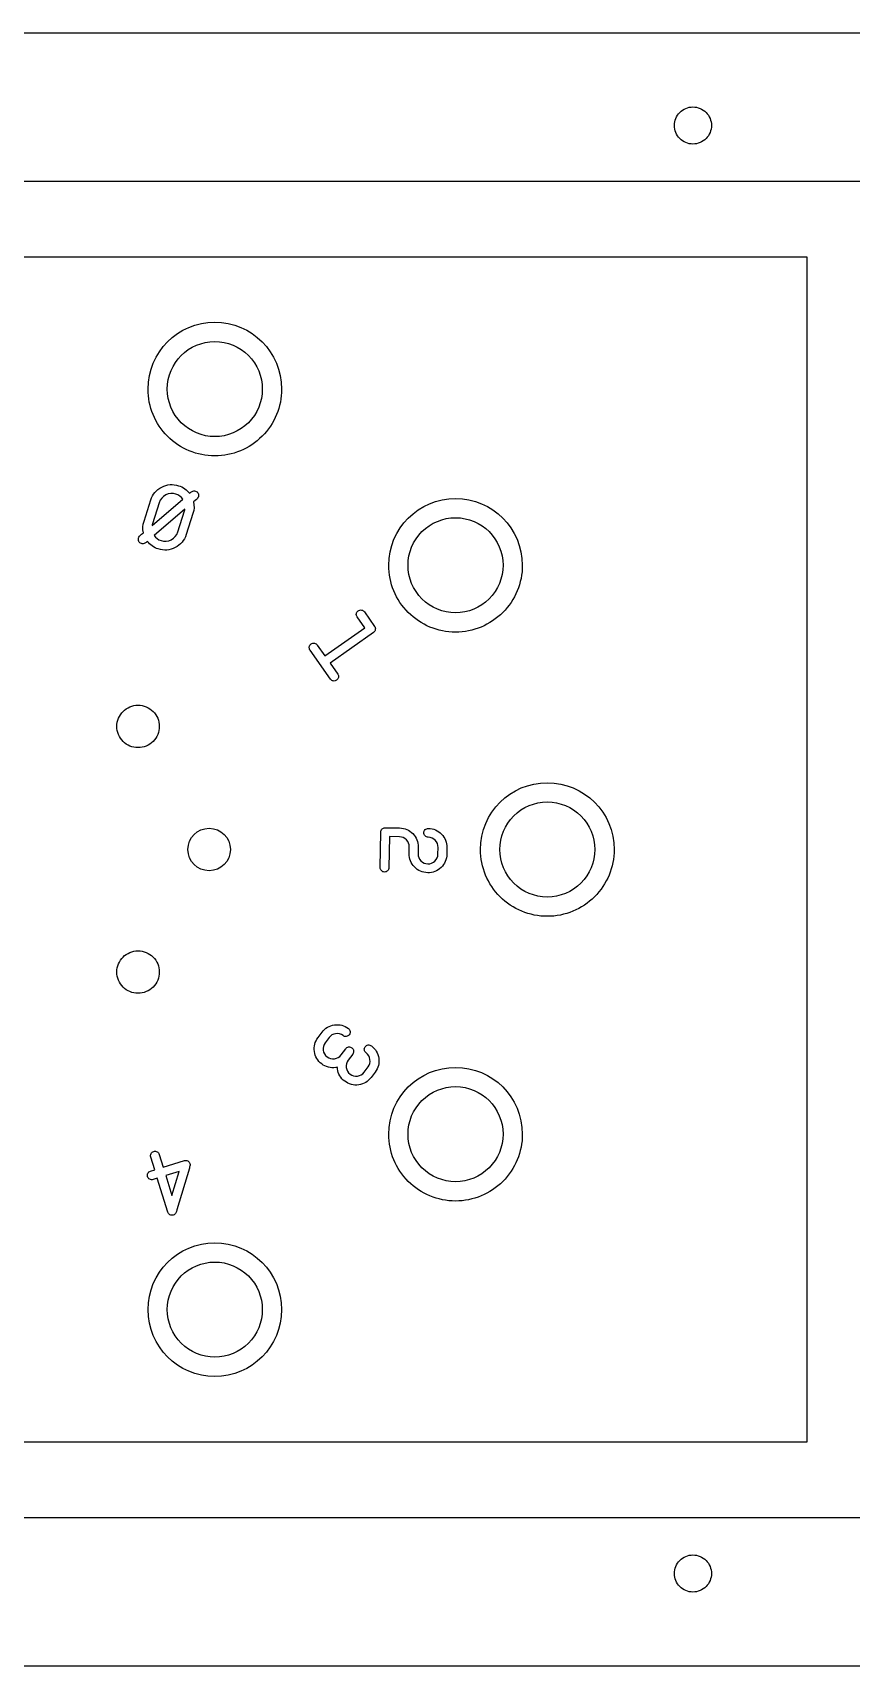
# Model space of a CAD drawing. Extents: x 0.5 to 46.5, y 0.5 to 6.
# Drawn here: x 9.94 to 12.69, y 0.51 to 6 of the extents above; entities that cross this region are included whole.
import ezdxf

# ---------------------------------------------------------------- set-up
doc = ezdxf.new("R2010")
doc.units = 0
doc.layers.add('Layer_1', color=7, linetype='CONTINUOUS')

msp = doc.modelspace()

# ---------------------------------------------------------------- linework, layer by layer
at = {"layer": 'Layer_1', "color": 7}
for p, q in [((0.505, 6.005), (46.505001, 6.005)), ((12.223749, 5.6925), (12.223749, 5.6925)), ((1.754999, 5.505), (45.255002, 5.505)), ((7.554999, 5.249931), (12.544862, 5.249931)), ((12.544862, 5.249931), (12.544862, 1.260068)), ((10.711012, 4.805136), (10.711012, 4.805136)), ((10.776012, 4.805136), (10.776012, 4.805136)), ((11.521723, 4.211952), (11.521723, 4.211952)), ((11.586723, 4.211952), (11.586723, 4.211952)), ((10.363968, 3.669321), (10.363968, 3.669321)), ((10.603274, 3.255), (10.603274, 3.255)), ((11.830839, 3.255), (11.830839, 3.255)), ((11.895839, 3.255), (11.895839, 3.255)), ((10.363968, 2.842422), (10.363968, 2.842422)), ((11.521723, 2.296574), (11.521723, 2.296574)), ((11.586723, 2.296574), (11.586723, 2.296574)), ((10.711012, 1.705994), (10.711012, 1.705994)), ((10.776012, 1.705994), (10.776012, 1.705994)), ((12.544862, 1.260068), (7.554999, 1.260068)), ((45.255002, 1.005), (1.754999, 1.005)), ((12.223749, 0.817501), (12.223749, 0.817501)), ((46.505001, 0.505), (0.505, 0.505))]:
    msp.add_line(p, q, dxfattribs=at)
at = {"layer": 'Layer_1', "color": 3}
for p, q in [((10.312474, 4.360637), (10.3353, 4.431658)), ((10.339477, 4.34616), (10.442942, 4.434515)), ((10.363709, 4.422527), (10.340882, 4.351507)), ((10.450338, 4.400482), (10.346874, 4.312126)), ((10.485356, 4.430442), (10.479279, 4.425187)), ((10.339477, 4.34616), (10.339477, 4.34616)), ((10.426106, 4.324115), (10.448933, 4.395135)), ((10.477341, 4.386004), (10.454515, 4.314984)), ((10.304459, 4.316199), (10.310537, 4.321455)), ((11.056095, 4.001271), (11.0303, 4.037849)), ((11.054686, 4.055046), (11.089079, 4.006274)), ((10.921973, 3.906689), (11.056095, 4.001271)), ((11.085485, 3.985483), (10.93917, 3.882304)), ((10.940579, 3.828528), (10.871793, 3.926072)), ((10.896179, 3.943268), (10.921973, 3.906689)), ((10.93917, 3.882304), (10.964965, 3.845725)), ((11.107798, 3.194282), (11.109694, 3.313624)), ((11.124849, 3.328305), (11.173332, 3.327535)), ((11.139293, 3.298232), (11.137633, 3.193808)), ((11.172858, 3.297699), (11.139293, 3.298232)), ((11.205535, 3.241224), (11.20589, 3.263601)), ((11.235725, 3.263126), (11.23537, 3.24075)), ((11.3025, 3.239683), (11.302856, 3.262059)), ((11.332691, 3.261585), (11.332336, 3.239209)), ((11.00082, 2.652298), (11.000821, 2.652298)), ((10.898575, 2.621863), (10.91203, 2.639747)), ((10.935875, 2.621808), (10.922421, 2.603925)), ((10.976073, 2.563562), (10.991769, 2.584427)), ((11.015614, 2.566488), (10.999918, 2.545624)), ((11.053569, 2.505261), (11.067024, 2.523145)), ((11.090869, 2.505207), (11.077415, 2.487323)), ((10.348605, 2.176813), (10.335477, 2.219603)), ((10.364004, 2.228356), (10.377132, 2.185565)), ((10.377132, 2.185565), (10.448449, 2.207445)), ((10.334341, 2.172437), (10.348605, 2.176813)), ((10.357357, 2.148286), (10.343093, 2.14391)), ((10.392365, 2.034178), (10.357357, 2.148286)), ((10.430529, 2.170735), (10.385884, 2.157038)), ((10.385884, 2.157038), (10.406451, 2.089999)), ((10.406451, 2.089999), (10.430529, 2.170735)), ((10.465168, 2.182455), (10.423074, 2.041415)), ((10.465917, 2.186118), (10.465168, 2.182455)), ((10.392365, 2.034178), (10.392365, 2.034178))]:
    msp.add_line(p, q, dxfattribs=at)
at = {"layer": 'Layer_1', "color": 7}
for points in [[(12.098749, 5.6925), (12.098749, 5.709076), (12.105334, 5.724973), (12.117055, 5.736694)], [(12.117055, 5.736694), (12.128776, 5.748415), (12.144673, 5.755), (12.161249, 5.755)], [(12.161249, 5.755), (12.177825, 5.755), (12.193722, 5.748415), (12.205443, 5.736694)], [(12.205443, 5.736694), (12.217164, 5.724973), (12.223749, 5.709076), (12.223749, 5.6925)], [(12.117055, 5.648306), (12.105334, 5.660027), (12.098749, 5.675924), (12.098749, 5.6925)], [(12.223749, 5.6925), (12.223749, 5.675924), (12.217164, 5.660027), (12.205443, 5.648306)], [(12.161249, 5.63), (12.144673, 5.63), (12.128776, 5.636585), (12.117055, 5.648306)], [(12.205443, 5.648306), (12.193722, 5.636585), (12.177825, 5.63), (12.161249, 5.63)], [(10.326012, 4.805136), (10.326012, 4.929401), (10.426748, 5.030136), (10.551012, 5.030136)], [(10.551012, 5.030136), (10.675276, 5.030136), (10.776012, 4.929401), (10.776012, 4.805136)], [(10.391012, 4.805136), (10.391012, 4.893502), (10.462646, 4.965136), (10.551012, 4.965136)], [(10.551012, 4.965136), (10.593446, 4.965137), (10.634143, 4.948279), (10.664149, 4.918274)], [(10.664149, 4.918274), (10.694155, 4.888268), (10.711012, 4.847571), (10.711012, 4.805136)], [(10.391913, 4.646037), (10.349717, 4.688233), (10.326012, 4.745463), (10.326012, 4.805136)], [(10.437875, 4.691999), (10.407869, 4.722005), (10.391012, 4.762702), (10.391012, 4.805136)], [(10.711012, 4.805136), (10.711012, 4.762702), (10.694155, 4.722005), (10.664149, 4.691999)], [(10.776012, 4.805136), (10.776012, 4.745463), (10.752306, 4.688233), (10.710111, 4.646037)], [(10.551012, 4.645136), (10.508577, 4.645136), (10.46788, 4.661994), (10.437875, 4.691999)], [(10.664149, 4.691999), (10.634143, 4.661993), (10.593446, 4.645136), (10.551012, 4.645136)], [(10.551012, 4.580136), (10.491338, 4.580136), (10.434108, 4.603842), (10.391913, 4.646037)], [(10.710111, 4.646037), (10.667915, 4.603842), (10.610685, 4.580136), (10.551012, 4.580136)], [(11.136723, 4.211952), (11.136723, 4.336216), (11.237459, 4.436952), (11.361723, 4.436952)], [(11.361723, 4.436952), (11.485987, 4.436952), (11.586723, 4.336216), (11.586723, 4.211952)], [(11.248586, 4.325089), (11.278591, 4.355095), (11.319288, 4.371952), (11.361723, 4.371952)], [(11.361723, 4.371952), (11.450088, 4.371952), (11.521723, 4.300317), (11.521723, 4.211952)], [(11.201723, 4.211952), (11.201723, 4.254386), (11.21858, 4.295083), (11.248586, 4.325089)], [(11.202624, 4.052853), (11.160428, 4.095048), (11.136723, 4.152278), (11.136723, 4.211952)], [(11.248585, 4.098815), (11.21858, 4.12882), (11.201723, 4.169517), (11.201723, 4.211952)], [(11.521723, 4.211952), (11.521723, 4.169517), (11.504866, 4.12882), (11.47486, 4.098815)], [(11.586723, 4.211952), (11.586723, 4.152278), (11.563017, 4.095048), (11.520822, 4.052853)], [(11.361723, 4.051952), (11.319288, 4.051952), (11.278591, 4.068809), (11.248585, 4.098815)], [(11.47486, 4.098815), (11.444854, 4.068809), (11.404157, 4.051952), (11.361723, 4.051952)], [(11.361723, 3.986952), (11.302049, 3.986952), (11.244819, 4.010657), (11.202624, 4.052853)], [(11.520822, 4.052853), (11.478626, 4.010657), (11.421396, 3.986952), (11.361723, 3.986952)], [(10.24208, 3.719809), (10.255471, 3.733199), (10.273631, 3.740721), (10.292568, 3.740721)], [(10.292568, 3.740721), (10.311504, 3.740721), (10.329665, 3.733199), (10.343055, 3.719809)], [(10.221168, 3.669321), (10.221168, 3.688258), (10.22869, 3.706418), (10.24208, 3.719809)], [(10.343055, 3.719809), (10.356446, 3.706418), (10.363968, 3.688258), (10.363968, 3.669321)], [(10.24208, 3.618834), (10.22869, 3.632224), (10.221168, 3.650385), (10.221168, 3.669321)], [(10.363968, 3.669321), (10.363968, 3.650385), (10.356446, 3.632224), (10.343055, 3.618834)], [(10.292568, 3.597921), (10.273632, 3.597921), (10.255471, 3.605444), (10.24208, 3.618834)], [(10.343055, 3.618834), (10.329665, 3.605444), (10.311504, 3.597921), (10.292568, 3.597921)], [(11.445839, 3.255), (11.445839, 3.379264), (11.546575, 3.48), (11.670839, 3.48)], [(11.670839, 3.48), (11.795103, 3.48), (11.895839, 3.379264), (11.895839, 3.255)], [(11.557702, 3.368137), (11.587708, 3.398143), (11.628405, 3.415), (11.670839, 3.415)], [(11.670839, 3.415), (11.713274, 3.415), (11.753971, 3.398143), (11.783976, 3.368137)], [(11.510839, 3.255), (11.510839, 3.297435), (11.527696, 3.338131), (11.557702, 3.368137)], [(11.783976, 3.368137), (11.813982, 3.338131), (11.830839, 3.297435), (11.830839, 3.255)], [(10.460474, 3.255), (10.460474, 3.294433), (10.49244, 3.3264), (10.531874, 3.3264)], [(10.531874, 3.3264), (10.571307, 3.3264), (10.603274, 3.294433), (10.603274, 3.255)], [(10.531874, 3.1836), (10.49244, 3.1836), (10.460474, 3.215567), (10.460474, 3.255)], [(10.603274, 3.255), (10.603274, 3.215567), (10.571307, 3.1836), (10.531874, 3.1836)], [(11.51174, 3.095901), (11.469545, 3.138097), (11.445839, 3.195326), (11.445839, 3.255)], [(11.557702, 3.141863), (11.527696, 3.171869), (11.510839, 3.212565), (11.510839, 3.255)], [(11.830839, 3.255), (11.830839, 3.212565), (11.813982, 3.171869), (11.783976, 3.141863)], [(11.895839, 3.255), (11.895839, 3.195326), (11.872134, 3.138097), (11.829938, 3.095901)], [(11.670839, 3.095), (11.628405, 3.095), (11.587708, 3.111857), (11.557702, 3.141863)], [(11.783976, 3.141863), (11.753971, 3.111857), (11.713274, 3.095), (11.670839, 3.095)], [(11.670839, 3.03), (11.611166, 3.03), (11.553936, 3.053705), (11.51174, 3.095901)], [(11.829938, 3.095901), (11.787743, 3.053705), (11.730513, 3.03), (11.670839, 3.03)], [(10.221168, 2.842422), (10.221168, 2.861359), (10.22869, 2.87952), (10.24208, 2.89291)], [(10.24208, 2.89291), (10.255471, 2.9063), (10.273631, 2.913822), (10.292568, 2.913822)], [(10.292568, 2.913822), (10.311504, 2.913822), (10.329665, 2.9063), (10.343055, 2.89291)], [(10.343055, 2.89291), (10.356446, 2.87952), (10.363968, 2.861359), (10.363968, 2.842422)], [(10.24208, 2.791935), (10.22869, 2.805325), (10.221168, 2.823486), (10.221168, 2.842422)], [(10.363968, 2.842422), (10.363968, 2.823486), (10.356446, 2.805325), (10.343055, 2.791935)], [(10.292568, 2.771022), (10.273631, 2.771022), (10.255471, 2.778545), (10.24208, 2.791935)], [(10.343055, 2.791935), (10.329665, 2.778545), (10.311504, 2.771022), (10.292568, 2.771022)], [(11.136723, 2.296574), (11.136723, 2.420838), (11.237459, 2.521574), (11.361723, 2.521574)], [(11.361723, 2.521574), (11.485987, 2.521574), (11.586723, 2.420838), (11.586723, 2.296574)], [(11.248586, 2.409711), (11.278591, 2.439717), (11.319288, 2.456574), (11.361723, 2.456574)], [(11.361723, 2.456574), (11.450088, 2.456574), (11.521723, 2.384939), (11.521723, 2.296574)], [(11.201723, 2.296574), (11.201723, 2.339008), (11.21858, 2.379705), (11.248586, 2.409711)], [(11.202624, 2.137475), (11.160428, 2.17967), (11.136723, 2.2369), (11.136723, 2.296574)], [(11.248585, 2.183437), (11.21858, 2.213442), (11.201723, 2.254139), (11.201723, 2.296574)], [(11.521723, 2.296574), (11.521723, 2.254139), (11.504866, 2.213443), (11.47486, 2.183437)], [(11.586723, 2.296574), (11.586723, 2.2369), (11.563017, 2.17967), (11.520822, 2.137475)], [(11.361723, 2.136574), (11.319288, 2.136574), (11.278591, 2.153431), (11.248585, 2.183437)], [(11.47486, 2.183437), (11.444854, 2.153431), (11.404157, 2.136574), (11.361723, 2.136574)], [(11.361723, 2.071574), (11.302049, 2.071574), (11.244819, 2.095279), (11.202624, 2.137475)], [(11.520822, 2.137475), (11.478626, 2.095279), (11.421396, 2.071574), (11.361723, 2.071574)], [(10.326012, 1.705994), (10.326012, 1.830258), (10.426748, 1.930994), (10.551012, 1.930994)], [(10.551012, 1.930994), (10.675276, 1.930994), (10.776012, 1.830258), (10.776012, 1.705994)], [(10.391012, 1.705994), (10.391012, 1.79436), (10.462646, 1.865994), (10.551012, 1.865994)], [(10.551012, 1.865994), (10.593446, 1.865994), (10.634143, 1.849137), (10.664149, 1.819132)], [(10.664149, 1.819132), (10.694155, 1.789126), (10.711012, 1.748429), (10.711012, 1.705994)], [(10.551012, 1.480994), (10.426748, 1.480994), (10.326012, 1.58173), (10.326012, 1.705994)], [(10.437875, 1.592857), (10.407869, 1.622863), (10.391012, 1.66356), (10.391012, 1.705994)], [(10.776012, 1.705994), (10.776012, 1.58173), (10.675276, 1.480994), (10.551012, 1.480994)], [(10.711012, 1.705994), (10.711012, 1.66356), (10.694155, 1.622863), (10.664149, 1.592857)], [(10.551012, 1.545994), (10.508577, 1.545994), (10.46788, 1.562851), (10.437875, 1.592857)], [(10.664149, 1.592857), (10.634143, 1.562851), (10.593446, 1.545994), (10.551012, 1.545994)], [(12.117055, 0.861695), (12.128776, 0.873416), (12.144673, 0.880001), (12.161249, 0.880001)], [(12.161249, 0.880001), (12.177825, 0.880001), (12.193722, 0.873416), (12.205443, 0.861695)], [(12.098749, 0.817501), (12.098749, 0.834077), (12.105334, 0.849974), (12.117055, 0.861695)], [(12.205443, 0.861695), (12.217164, 0.849974), (12.223749, 0.834077), (12.223749, 0.817501)], [(12.117055, 0.773307), (12.105334, 0.785028), (12.098749, 0.800925), (12.098749, 0.817501)], [(12.161249, 0.755001), (12.144673, 0.755001), (12.128776, 0.761586), (12.117055, 0.773307)], [(12.205443, 0.773307), (12.193722, 0.761586), (12.177825, 0.755001), (12.161249, 0.755001)], [(12.223749, 0.817501), (12.223749, 0.800925), (12.217164, 0.785028), (12.205443, 0.773307)]]:
    msp.add_open_spline(points, degree=3, dxfattribs=at)
at = {"layer": 'Layer_1', "color": 3}
for points in [[(10.3353, 4.431658), (10.341601, 4.451259), (10.353885, 4.465751), (10.372154, 4.475133)], [(10.372154, 4.475133), (10.390548, 4.484579), (10.409546, 4.486151), (10.429147, 4.479851)], [(10.420017, 4.451443), (10.408275, 4.455217), (10.396898, 4.454277), (10.385887, 4.448622)], [(10.429147, 4.479851), (10.444393, 4.474951), (10.45658, 4.466385), (10.465708, 4.454153)], [(10.465708, 4.454153), (10.468447, 4.456825), (10.471444, 4.458996), (10.474697, 4.460666)], [(10.474697, 4.460666), (10.478326, 4.46253), (10.482081, 4.462838), (10.485964, 4.461589)], [(10.485964, 4.461589), (10.489846, 4.460341), (10.492704, 4.457856), (10.494537, 4.454132)], [(10.385887, 4.448622), (10.374876, 4.442967), (10.367483, 4.434269), (10.363709, 4.422527)], [(10.442942, 4.434515), (10.437412, 4.442666), (10.429771, 4.448308), (10.420017, 4.451443)], [(10.448933, 4.395135), (10.449512, 4.396934), (10.44998, 4.398716), (10.450338, 4.400482)], [(10.479279, 4.425187), (10.482278, 4.412417), (10.481633, 4.399356), (10.477341, 4.386004)], [(10.495603, 4.44282), (10.494355, 4.438938), (10.490939, 4.434812), (10.485356, 4.430442)], [(10.494537, 4.454132), (10.496495, 4.450473), (10.49685, 4.446702), (10.495603, 4.44282)], [(10.310537, 4.321455), (10.307537, 4.334225), (10.308182, 4.347286), (10.312474, 4.360637)], [(10.340882, 4.351507), (10.340304, 4.349707), (10.339835, 4.347925), (10.339477, 4.34616)], [(10.29509, 4.292412), (10.293257, 4.296136), (10.292965, 4.299939), (10.294212, 4.303821)], [(10.294212, 4.303821), (10.29546, 4.307704), (10.298876, 4.31183), (10.304459, 4.316199)], [(10.303851, 4.285052), (10.299969, 4.2863), (10.297049, 4.288753), (10.29509, 4.292412)], [(10.324107, 4.292489), (10.321368, 4.289817), (10.318434, 4.287678), (10.315306, 4.286072)], [(10.360668, 4.26679), (10.345422, 4.27169), (10.333235, 4.280257), (10.324107, 4.292489)], [(10.346874, 4.312126), (10.352403, 4.303976), (10.360045, 4.298333), (10.369798, 4.295198)], [(10.369798, 4.295198), (10.38154, 4.291424), (10.392917, 4.292365), (10.403928, 4.298019)], [(10.403928, 4.298019), (10.41494, 4.303674), (10.422332, 4.312373), (10.426106, 4.324115)], [(10.454515, 4.314984), (10.448214, 4.295382), (10.435867, 4.280859), (10.417473, 4.271413)], [(10.315306, 4.286072), (10.311552, 4.284144), (10.307734, 4.283804), (10.303851, 4.285052)], [(10.417473, 4.271413), (10.399204, 4.262031), (10.380269, 4.26049), (10.360668, 4.26679)], [(11.0303, 4.037849), (11.02795, 4.041182), (11.027094, 4.044899), (11.027732, 4.049)], [(11.027732, 4.049), (11.028508, 4.053077), (11.030562, 4.05629), (11.033895, 4.058641)], [(11.033895, 4.058641), (11.037228, 4.060991), (11.040904, 4.061818), (11.044924, 4.061123)], [(11.044924, 4.061123), (11.049082, 4.060404), (11.052336, 4.058379), (11.054686, 4.055046)], [(11.09144, 3.99516), (11.090803, 3.991059), (11.088818, 3.987833), (11.085485, 3.985483)], [(11.089079, 4.006274), (11.09143, 4.002942), (11.092217, 3.999237), (11.09144, 3.99516)], [(10.871793, 3.926072), (10.869442, 3.929404), (10.868586, 3.933121), (10.869224, 3.937222)], [(10.869224, 3.937222), (10.87, 3.941299), (10.872054, 3.944513), (10.875387, 3.946863)], [(10.875387, 3.946863), (10.87872, 3.949213), (10.882396, 3.950041), (10.886416, 3.949346)], [(10.886416, 3.949346), (10.890574, 3.948627), (10.893828, 3.946601), (10.896179, 3.943268)], [(10.950134, 3.822487), (10.946114, 3.823182), (10.942929, 3.825196), (10.940579, 3.828528)], [(10.96137, 3.824934), (10.958037, 3.822583), (10.954292, 3.821768), (10.950134, 3.822487)], [(10.967326, 3.83461), (10.966688, 3.830509), (10.964703, 3.827284), (10.96137, 3.824934)], [(10.964965, 3.845725), (10.967315, 3.842392), (10.968102, 3.838687), (10.967326, 3.83461)], [(11.109694, 3.313624), (11.109757, 3.317702), (11.111255, 3.32121), (11.114189, 3.324147)], [(11.114189, 3.324147), (11.117218, 3.326984), (11.120772, 3.32837), (11.124849, 3.328305)], [(11.173332, 3.327535), (11.190836, 3.327256), (11.205656, 3.320853), (11.217792, 3.308325)], [(11.217792, 3.308325), (11.230026, 3.295696), (11.236004, 3.28063), (11.235725, 3.263126)], [(11.259303, 3.300802), (11.256465, 3.303732), (11.255078, 3.307235), (11.255143, 3.311313)], [(11.255143, 3.311313), (11.255206, 3.315391), (11.256704, 3.318898), (11.259638, 3.321836)], [(11.269824, 3.296158), (11.265746, 3.296221), (11.26224, 3.297768), (11.259303, 3.300802)], [(11.259638, 3.321836), (11.262667, 3.324672), (11.266221, 3.326058), (11.270298, 3.325994)], [(11.270298, 3.325994), (11.287802, 3.325715), (11.302622, 3.319312), (11.314758, 3.306784)], [(11.314758, 3.306784), (11.326992, 3.294155), (11.332969, 3.279089), (11.332691, 3.261585)], [(11.196421, 3.287476), (11.189961, 3.294145), (11.182107, 3.297552), (11.172858, 3.297699)], [(11.20589, 3.263601), (11.206037, 3.27285), (11.202881, 3.280808), (11.196421, 3.287476)], [(11.293387, 3.285935), (11.286927, 3.292603), (11.279073, 3.296011), (11.269824, 3.296158)], [(11.302856, 3.262059), (11.303003, 3.271309), (11.299847, 3.279267), (11.293387, 3.285935)], [(11.111958, 3.183771), (11.10912, 3.186701), (11.107733, 3.190204), (11.107798, 3.194282)], [(11.137633, 3.193808), (11.137571, 3.18973), (11.136024, 3.186273), (11.132992, 3.183436)], [(11.223321, 3.196176), (11.211185, 3.208704), (11.205256, 3.22372), (11.205535, 3.241224)], [(11.267928, 3.176815), (11.250424, 3.177094), (11.235555, 3.183548), (11.223321, 3.196176)], [(11.23537, 3.24075), (11.235223, 3.231501), (11.238379, 3.223542), (11.244839, 3.216874)], [(11.244839, 3.216874), (11.251299, 3.210206), (11.259153, 3.206798), (11.268402, 3.206651)], [(11.312978, 3.194751), (11.300448, 3.182516), (11.285431, 3.176537), (11.267928, 3.176815)], [(11.268402, 3.206651), (11.277651, 3.206505), (11.285609, 3.209661), (11.292278, 3.21612)], [(11.292278, 3.21612), (11.298946, 3.222579), (11.302353, 3.230434), (11.3025, 3.239683)], [(11.332336, 3.239209), (11.332058, 3.221705), (11.325605, 3.206886), (11.312978, 3.194751)], [(11.122478, 3.179127), (11.118401, 3.179189), (11.114894, 3.180737), (11.111958, 3.183771)], [(11.132992, 3.183436), (11.130061, 3.180499), (11.126556, 3.179062), (11.122478, 3.179127)], [(10.91203, 2.639747), (10.922554, 2.653737), (10.936481, 2.661991), (10.953811, 2.664512)], [(10.953811, 2.664512), (10.971162, 2.666894), (10.986831, 2.662823), (11.00082, 2.652298)], [(11.000821, 2.652298), (11.00408, 2.649847), (11.005995, 2.646601), (11.006565, 2.642562)], [(11.006565, 2.642562), (11.007156, 2.638384), (11.006225, 2.634665), (11.003774, 2.631406)], [(10.886451, 2.574974), (10.88401, 2.592244), (10.888051, 2.607874), (10.898575, 2.621863)], [(10.922421, 2.603925), (10.91686, 2.596533), (10.914729, 2.58824), (10.916029, 2.579048)], [(10.958005, 2.634845), (10.948813, 2.633546), (10.941436, 2.6292), (10.935875, 2.621808)], [(10.982882, 2.628453), (10.97549, 2.634014), (10.967198, 2.636145), (10.958005, 2.634845)], [(10.993919, 2.625751), (10.98982, 2.625101), (10.986141, 2.626001), (10.982882, 2.628453)], [(10.991769, 2.584427), (10.994221, 2.587686), (10.997496, 2.58964), (11.001595, 2.590291)], [(11.003774, 2.631406), (11.001322, 2.628147), (10.998037, 2.626262), (10.993919, 2.625751)], [(11.001595, 2.590291), (11.005713, 2.590801), (11.009402, 2.589831), (11.012661, 2.58738)], [(11.012661, 2.58738), (11.01592, 2.584928), (11.017835, 2.581683), (11.018406, 2.577644)], [(11.054605, 2.580097), (11.054034, 2.584136), (11.054974, 2.587785), (11.057426, 2.591044)], [(11.057426, 2.591044), (11.059877, 2.594303), (11.063152, 2.596258), (11.067251, 2.596908)], [(11.067251, 2.596908), (11.07137, 2.59742), (11.075059, 2.59645), (11.078317, 2.593997)], [(11.078317, 2.593997), (11.092307, 2.583473), (11.100522, 2.569576), (11.102963, 2.552305)], [(10.911127, 2.533073), (10.897137, 2.543597), (10.888912, 2.557564), (10.886451, 2.574974)], [(10.958136, 2.520859), (10.940785, 2.518477), (10.925116, 2.522549), (10.911127, 2.533073)], [(10.916029, 2.579048), (10.917328, 2.569855), (10.921674, 2.562479), (10.929066, 2.556918)], [(10.929066, 2.556918), (10.936458, 2.551357), (10.94475, 2.549226), (10.953942, 2.550525)], [(10.953942, 2.550525), (10.963135, 2.551825), (10.970512, 2.55617), (10.976073, 2.563562)], [(10.999918, 2.545624), (10.994357, 2.538232), (10.992226, 2.529939), (10.993525, 2.520747)], [(11.018406, 2.577644), (11.018996, 2.573466), (11.018065, 2.569747), (11.015614, 2.566488)], [(11.060379, 2.570152), (11.05712, 2.572604), (11.055195, 2.575919), (11.054605, 2.580097)], [(11.073416, 2.548022), (11.072116, 2.557214), (11.067771, 2.564591), (11.060379, 2.570152)], [(11.067024, 2.523145), (11.072584, 2.530537), (11.074715, 2.53883), (11.073416, 2.548022)], [(11.102963, 2.552305), (11.105424, 2.534895), (11.101393, 2.519196), (11.090869, 2.505207)], [(10.963419, 2.521925), (10.961628, 2.52153), (10.959867, 2.521175), (10.958136, 2.520859)], [(10.963978, 2.516464), (10.963722, 2.518274), (10.963535, 2.520095), (10.963419, 2.521925)], [(10.988624, 2.474772), (10.974635, 2.485296), (10.966419, 2.499193), (10.963978, 2.516464)], [(10.993525, 2.520747), (10.994825, 2.511555), (10.999171, 2.504178), (11.006563, 2.498617)], [(11.006563, 2.498617), (11.013955, 2.493056), (11.022247, 2.490925), (11.031439, 2.492224)], [(11.031439, 2.492224), (11.040632, 2.493524), (11.048008, 2.497869), (11.053569, 2.505261)], [(11.077415, 2.487323), (11.066891, 2.473334), (11.052953, 2.465148), (11.035603, 2.462767)], [(11.035603, 2.462767), (11.018273, 2.460246), (11.002613, 2.464247), (10.988624, 2.474772)], [(10.335477, 2.219603), (10.33428, 2.223502), (10.334671, 2.227315), (10.336649, 2.231043)], [(10.336649, 2.231043), (10.33856, 2.234647), (10.341465, 2.237047), (10.345364, 2.238243)], [(10.345364, 2.238243), (10.349263, 2.239439), (10.353061, 2.239096), (10.35676, 2.237214)], [(10.35676, 2.237214), (10.360393, 2.235207), (10.362808, 2.232254), (10.364004, 2.228356)], [(10.448449, 2.207445), (10.452348, 2.208642), (10.456147, 2.208299), (10.459845, 2.206416)], [(10.459845, 2.206416), (10.463478, 2.204409), (10.465893, 2.201457), (10.467089, 2.197558)], [(10.324454, 2.153797), (10.323258, 2.157696), (10.323648, 2.161509), (10.325626, 2.165237)], [(10.331796, 2.145125), (10.328097, 2.147008), (10.32565, 2.149898), (10.324454, 2.153797)], [(10.325626, 2.165237), (10.327537, 2.168841), (10.330443, 2.171241), (10.334341, 2.172437)], [(10.343093, 2.14391), (10.339195, 2.142713), (10.335429, 2.143119), (10.331796, 2.145125)], [(10.467089, 2.197558), (10.468285, 2.193659), (10.467894, 2.189846), (10.465917, 2.186118)], [(10.423074, 2.041415), (10.42223, 2.037722), (10.421244, 2.034663), (10.420116, 2.032236)], [(10.399608, 2.02532), (10.395976, 2.027326), (10.393561, 2.030279), (10.392365, 2.034178)], [(10.411004, 2.02429), (10.407106, 2.023094), (10.403307, 2.023437), (10.399608, 2.02532)], [(10.41972, 2.03149), (10.417808, 2.027886), (10.414903, 2.025486), (10.411004, 2.02429)], [(10.420116, 2.032236), (10.419985, 2.031987), (10.419853, 2.031739), (10.41972, 2.03149)]]:
    msp.add_open_spline(points, degree=3, dxfattribs=at)

doc.saveas('drawing.dxf')
